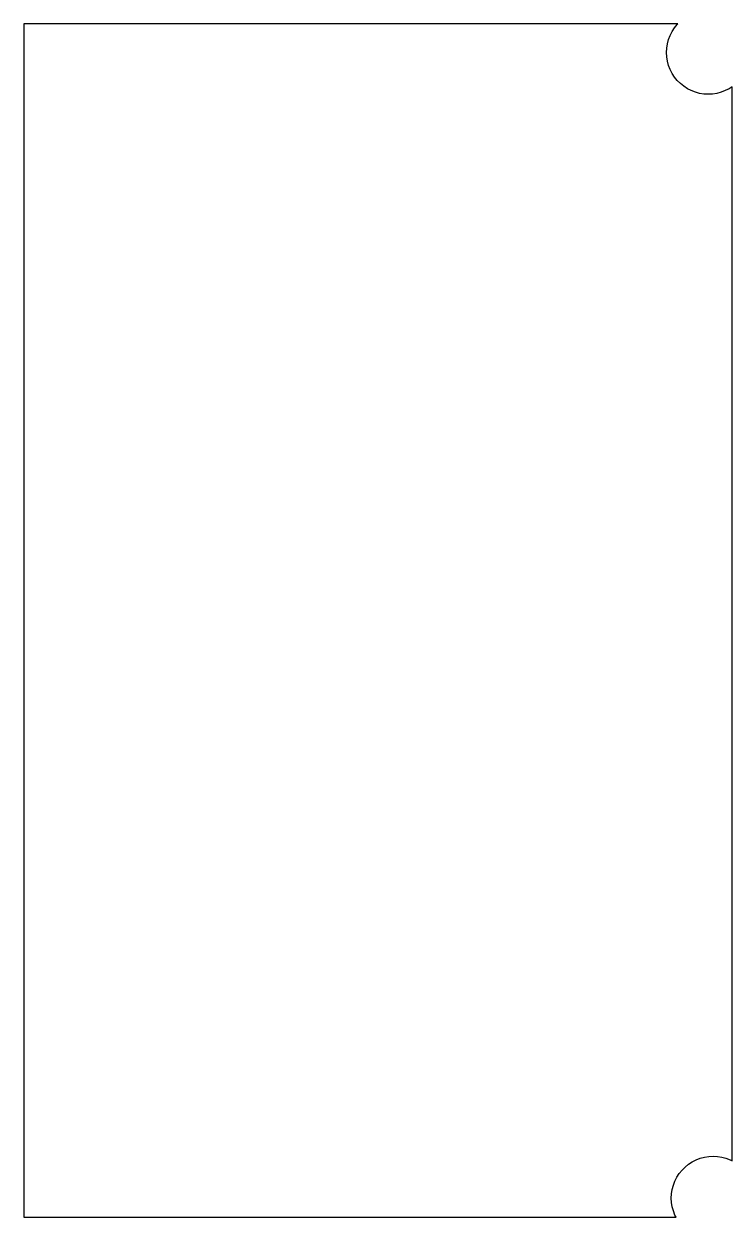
# Model space of a CAD drawing. Extents: x 0 to 297, y 0 to 500.
import ezdxf

# ---------------------------------------------------------------- set-up
doc = ezdxf.new("R2010")
doc.units = 0
doc.layers.add('Layer_1', color=7, linetype='CONTINUOUS')

msp = doc.modelspace()

# ---------------------------------------------------------------- linework, layer by layer
at = {"layer": 'Layer_1', "color": 5}
msp.add_lwpolyline([(272.80367, 1.131), (272.14879, 2.8394), (271.67458, 4.60692), (271.38895, 6.4143), (271.29315, 8.24178), (271.38895, 10.06927), (271.67458, 11.87665), (272.14879, 13.6442), (272.80367, 15.35257), (273.63429, 16.98308), (274.62962, 18.5177), (275.78066, 19.9399), (277.0735, 21.23379), (278.49509, 22.38546), (280.0285, 23.38206), (281.65775, 24.21283), (283.36488, 24.86869), (285.1319, 25.34232), (286.93785, 25.62841), (288.76381, 25.72441), (290.58973, 25.62841), (292.39568, 25.34232), (294.16269, 24.86869), (295.86982, 24.21283), (296.75033, 23.76385), (296.75033, 473.43285), (295.50243, 472.62264), (293.87317, 471.79149), (292.16608, 471.13612), (290.39902, 470.66163), (288.59307, 470.37591), (286.76716, 470.27991), (284.94125, 470.37591), (283.13529, 470.66163), (281.36824, 471.13612), (279.66114, 471.79149), (278.03188, 472.62264), (276.49847, 473.61864), (275.07685, 474.7705), (273.78401, 476.0642), (272.63297, 477.48677), (271.63764, 479.02125), (270.80705, 480.65161), (270.15215, 482.35993), (269.67793, 484.12816), (269.3923, 485.93535), (269.2965, 487.7625), (269.3923, 489.58969), (269.67793, 491.39688), (270.15215, 493.16511), (270.80705, 494.87343), (271.63764, 496.50379), (272.63297, 498.03827), (273.78401, 499.46084), (274.07341, 499.75034), (0.24966, 499.75034), (0.24966, 0.24967), (273.25192, 0.24967)], close=True, dxfattribs=at)

doc.saveas('drawing.dxf')
